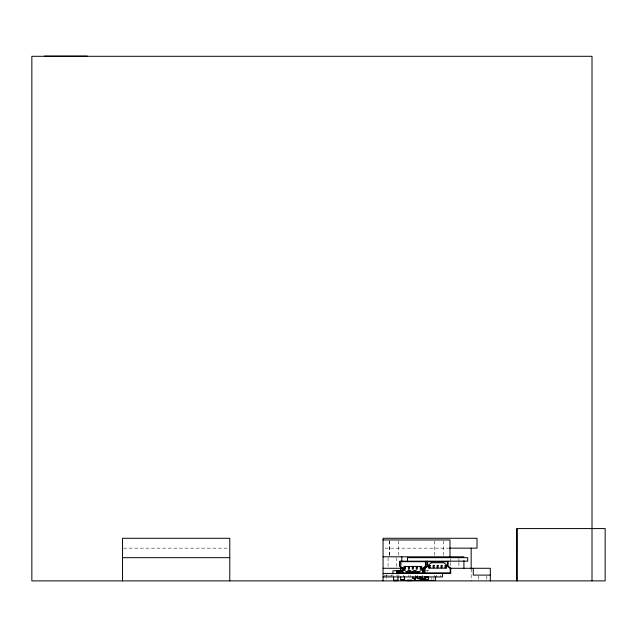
<?xml version="1.0" encoding="UTF-8"?>
<svg xmlns="http://www.w3.org/2000/svg" width="637" height="637" viewBox="0 0 637 637"><rect width="100%" height="100%" fill="white"/><g stroke="black" fill="none" stroke-linecap="round" stroke-linejoin="round"><path stroke-width="0.48" stroke-dasharray="3.19 2.39" d="M123.514 548.154L228.787 548.154M385.043 548.154L448.4 548.154M407.266 570.274L417.944 570.274M408.086 570.625L418.493 570.625M426.065 570.625L428.908 570.625M426.894 571.031L427.825 571.031M385.019 575.107L400.649 575.107M486.819 576.071L486.819 580.888M478.65 576.071L478.65 580.888M471.173 568.984L471.173 580.888M458.919 558.713L458.911 561.587M458.911 562.543L458.919 568.284M450.208 558.713L450.2 561.587M450.2 562.543L450.2 568.284M443.344 540.956L443.344 556.802M440.82 575.179L440.82 576.923M436.624 575.179L436.624 576.923M434.593 540.956L434.593 556.802M434.522 575.179L434.522 576.923M433.869 577.687L433.869 579.367M431.806 577.687L431.806 579.367M422.267 575.179L422.267 576.923M417.37 575.179L417.37 576.923M415.268 575.179L415.268 576.923M410.363 575.179L410.363 576.923M408.269 575.179L408.269 576.923M403.364 575.179L403.364 576.923M401.788 562.543L401.788 565.417M398.467 540.956L398.451 556.802M396.787 557.757L396.779 568.284M391.11 575.179L391.11 576.923M389.725 540.956L389.725 556.802M389.709 540.956L389.709 556.802M389.016 575.179L389.016 576.923M388.076 557.757L388.06 568.284M386.563 575.107L386.563 580.888M384.812 575.179L384.812 576.923"/><path stroke-width="0.96" d="M516.949 528.583L516.941 580.888L516.949 528.583L605.15 528.583L605.15 580.888L31.85 580.888L31.85 56.295L592.012 56.295L592.012 580.888M397.854 571.078L396.485 573.467M397.846 571.055L398.786 571.078L397.416 573.467M398.34 573.467L399.718 571.078L399.718 572.711M399.702 571.055L400.641 571.078L399.272 573.467M400.195 573.467L401.573 571.078L401.573 572.711M401.557 571.055L402.496 571.078L401.127 573.467M415.013 579.399L415.81 577.711L416.956 576.923M396.469 573.451L397.281 572.687L398.786 572.711M402.058 573.467L402.863 572.711M44.447 56.112L87.325 56.112M383.06 539.961L449.993 539.961L449.993 556.802M449.324 548.154L477.017 548.154L477.017 538.281L383.06 538.281L383.06 580.888M383.06 556.802L463.927 556.802M122.527 557.67L229.782 557.67M383.06 568.284L402.64 568.284M423.494 568.284L425.468 568.284M450.128 568.284L490.315 568.284L490.315 580.888M400.243 570.274L403.189 570.274M422.857 570.274L424.823 570.274M403.348 570.625L396.724 570.625L396.724 573.427L396.755 570.776M403.141 570.776L392.91 570.776L392.91 573.427M423.183 572.663L424.672 572.663L424.107 571.031L423.183 571.031L424.553 573.427M399.152 572.711L400.641 572.711M401.007 572.711L402.496 572.711M383.06 573.427L450.717 573.427L450.717 568.172L448.098 566.07L448.098 561.173M490.315 575.107L473.283 575.107L473.283 568.284M383.06 576.923L442.572 576.923L442.572 573.427M424.728 577.003L428.55 577.003L428.55 579.479L419.95 579.479L419.95 577.003M419.95 577.791L421.861 577.791M424.728 577.791L428.55 577.791M422.458 577.918L420.547 577.918L420.547 576.923M412.943 578.428L415.786 578.428M417.8 578.46L419.552 578.46M421.933 578.428L425.11 578.46M400.649 579.479L404.352 579.479M393.578 580.156L397.99 580.156M471.173 548.154L471.173 568.984M463.927 560.632L463.927 568.284M435.573 576.923L435.573 580.426L404.511 580.426L404.511 576.923M427.093 561.173L427.093 566.07L424.465 568.172L424.465 573.427M425.946 561.173L425.946 566.42L423.318 568.523L423.318 573.427M425.11 576.923L425.11 578.714L421.933 578.675L421.933 576.923M424.783 576.923L424.783 578.675M423.581 567.822L423.581 570.274M419.552 576.923L419.552 578.714L417.8 578.714L417.8 576.923M418.716 572.902L418.716 572.018L417.402 572.018L417.402 572.902M416.096 572.902L416.096 572.018L414.783 572.018L414.783 572.902M415.786 576.923L415.786 578.675L412.943 578.675L412.943 576.923M415.013 577.711L415.013 580.426M413.469 572.902L413.469 572.018L412.155 572.018L412.155 572.902M410.841 572.902L410.841 572.018L409.527 572.018L409.527 572.902M408.213 572.902L408.213 572.018L406.908 572.018L406.908 572.902M407.489 561.173L407.489 557.67L467.701 557.67L467.701 561.173L399.686 561.173L399.686 566.42L402.313 568.523L402.313 573.427M404.352 576.923L404.352 579.901L400.649 579.901L400.649 576.923M402.465 567.822L402.465 570.274M402.496 571.078L402.496 573.467M401.788 556.802L401.788 561.587M400.649 568.284L400.649 570.234M400.641 571.078L400.641 573.467M398.786 571.078L398.786 573.467M397.99 576.923L397.99 580.689L393.578 580.689L393.578 576.923M229.782 580.888L229.782 538.281L122.527 538.281L122.527 580.888M425.42 566.174L422.793 568.276L422.793 572.902L402.839 572.902L402.839 568.276L400.211 566.174L400.211 561.699L425.42 561.699L425.42 566.174M427.618 566.325L424.99 568.427L424.99 572.902L450.192 572.902L450.192 568.427L447.572 566.325L447.572 561.699L427.618 561.699L427.618 566.325M421.742 569.789L419.122 571.851L406.478 571.851L403.89 569.789L403.89 566.42L421.742 566.42L421.742 569.789M431.289 562.75L428.669 564.812L428.669 568.172L446.521 568.172L446.521 564.812L443.933 562.75L431.289 562.75M430.182 565.401L429.195 565.401L429.195 567.71L430.182 567.71L430.182 565.401M434.131 565.401L433.144 565.401L433.144 567.71L434.131 567.71L434.131 565.401M438.089 565.401L437.101 565.401L437.101 567.71L438.089 567.71L438.089 565.401M442.038 565.401L441.051 565.401L441.051 567.71L442.038 567.71L442.038 565.401M445.996 565.401L445.008 565.401L445.008 567.71L445.996 567.71L445.996 565.401M405.403 566.89L404.415 566.89L404.415 569.191L405.403 569.191L405.403 566.89M409.36 566.89L408.365 566.89L408.365 569.191L409.36 569.191L409.36 566.89M413.309 566.89L412.322 566.89L412.322 569.191L413.309 569.191L413.309 566.89M417.267 566.89L416.272 566.89L416.272 569.191L417.267 569.191L417.267 566.89M421.216 566.89L420.229 566.89L420.229 569.191L421.216 569.191L421.216 566.89M411.669 580.156L407.258 580.156L407.258 580.689L411.669 580.689L411.669 580.156"/></g></svg>
